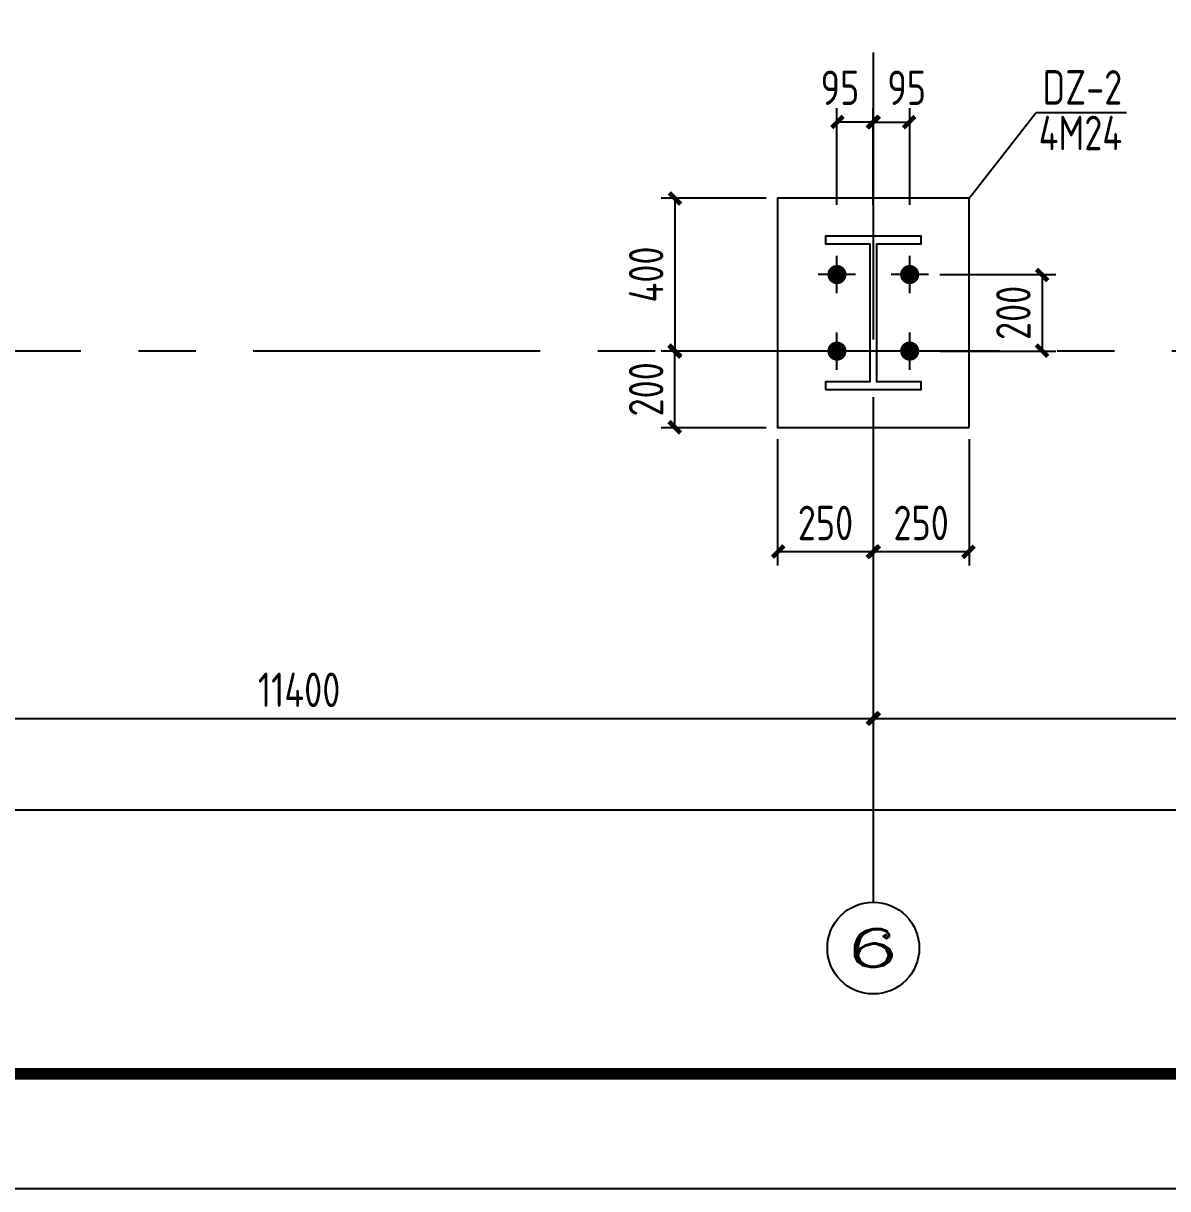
# Model space of a CAD drawing. Header units: millimetres. Extents: x 866309 to 879639, y 39442 to 44891.
# Drawn here: x 868830.3 to 868929.9, y 39446.9 to 39548.4 of the extents above; entities that cross this region are included whole.
import ezdxf
from ezdxf.enums import TextEntityAlignment as Align

# ---------------------------------------------------------------- set-up
doc = ezdxf.new("R2010")
doc.units = ezdxf.units.MM
doc.header["$LTSCALE"] = 1000
doc.header["$MEASUREMENT"] = 0
doc.linetypes.add('CENTER', pattern=[2, 1.25, -0.25, 0.25, -0.25])
doc.linetypes.add('DOTE', pattern=[2.42, 2, -0.2, 0.02, -0.2])
for name, color, linetype in [('AXIS', 3, 'Continuous'), ('AXIS_TEXT', 7, 'Continuous'), ('DIM', 7, 'Continuous'), ('DOTE', 1, 'DOTE'), ('M_Prof', 2, 'Continuous'), ('柱集中标注', 2, 'Continuous'), ('标注', 7, 'Continuous'), ('檩条', 34, 'Continuous')]:
    doc.layers.add(name, color=color, linetype=linetype)
doc.styles.add('_TCH_AXIS', font='COMPLEX', dxfattribs={"bigfont": 'GBCBIG'})
doc.styles.add('COMPLEX', font='COMPLEX')
doc.styles.add('GBHZ', font='gbenor.shx', dxfattribs={"width": 0.9, "bigfont": 'gbcbig.shx'})
doc.dimstyles.new('Y100', dxfattribs={"dimscale": 0, "dimtxt": 3, "dimasz": 0.01, "dimexe": 1.2, "dimexo": 2, "dimgap": 1, "dimtad": 1, "dimdec": 0, "dimlfac": 100, "dimzin": 0, "dimdsep": 46, "dimtxsty": 'GBHZ', "dimblk": 'DX', "dimcen": 0.09, "dimdle": 1, "dimclrd": 7, "dimclre": 7, "dimclrt": 7, "dimadec": 0, "dimazin": 0, "dimtfac": 1, "dimtdec": 0, "dimtix": 1, "dimtmove": 2, "dimatfit": 3, "dimldrblk": 'DX', "dimfxl": 0, "dimtolj": 1, "dimtzin": 0, "dimarcsym": 0})
doc.dimstyles.new('Y30', dxfattribs={"dimscale": 0, "dimtxt": 3, "dimasz": 0.01, "dimexe": 1.2, "dimexo": 1, "dimgap": 1, "dimtad": 1, "dimdec": 0, "dimlfac": 30, "dimzin": 0, "dimdsep": 46, "dimtxsty": 'GBHZ', "dimblk1": 'DX', "dimblk2": 'DX', "dimsah": 1, "dimcen": 0.09, "dimdle": 1, "dimadec": 0, "dimazin": 0, "dimtfac": 1, "dimtdec": 0, "dimtix": 1, "dimtmove": 2, "dimatfit": 3, "dimldrblk": 'DX', "dimfxl": 0, "dimtolj": 1, "dimtzin": 0, "dimarcsym": 0})

# ---------------------------------------------------------------- blocks, each defined once
blk = doc.blocks.new('_AXISO')
blk.add_circle((0, 0), 0.5)
at = {"layer": 'AXIS_TEXT', "style": 'COMPLEX', "width": 1.041667}
blk.add_attdef('A', text='', height=0.56, dxfattribs=at).set_placement((-0.25, -0.28), (0.25, -0.28), align=Align.FIT)
blk = doc.blocks.new('DX')
at = {"color": 0, "linetype": 'ByBlock', "const_width": 40}
blk.add_lwpolyline([(-54, -51), (46, 49)], dxfattribs=at)
blk = doc.blocks.new('*D1307')
at = {"layer": 'Defpoints', "color": 0, "transparency": 16777216}
for p in [(868804.28, 39503.89), (868904.28, 39503.89), (868904.28, 39487.89)]:
    blk.add_point(p, dxfattribs=at)
at = {"layer": 'dim', "color": 7, "lineweight": -2, "transparency": 16777216}
for p, q in [((868804.28, 39501.89), (868804.28, 39486.69)), ((868904.28, 39501.89), (868904.28, 39486.69)), ((868804.29, 39487.89), (868904.27, 39487.89))]:
    blk.add_line(p, q, dxfattribs=at)
at = {"layer": 'dim', "color": 7, "lineweight": -2, "transparency": 16777216, "xscale": 0.01, "yscale": 0.01, "zscale": 0.01, "rotation": 180}
blk.add_blockref('DX', (868804.28, 39487.89), dxfattribs=at)
at = {"layer": 'dim', "color": 7, "lineweight": -2, "transparency": 16777216, "xscale": 0.01, "yscale": 0.01, "zscale": 0.01}
blk.add_blockref('DX', (868904.28, 39487.89), dxfattribs=at)
at = {"layer": 'dim', "color": 7, "transparency": 16777216, "insert": (868854.28, 39490.39), "char_height": 3, "attachment_point": 5, "style": 'GBHZ'}
blk.add_mtext('\\A1;11400', dxfattribs=at)
blk = doc.blocks.new('*D1308')
at = {"layer": 'Defpoints', "color": 0, "transparency": 16777216}
for p in [(868904.28, 39503.89), (869019.28, 39503.89), (869019.28, 39487.89)]:
    blk.add_point(p, dxfattribs=at)
at = {"layer": 'dim', "color": 7, "lineweight": -2, "transparency": 16777216}
for p, q in [((868904.28, 39501.89), (868904.28, 39486.69)), ((869019.28, 39501.89), (869019.28, 39486.69)), ((868904.29, 39487.89), (869019.27, 39487.89))]:
    blk.add_line(p, q, dxfattribs=at)
at = {"layer": 'dim', "color": 7, "lineweight": -2, "transparency": 16777216, "xscale": 0.01, "yscale": 0.01, "zscale": 0.01, "rotation": 180}
blk.add_blockref('DX', (868904.28, 39487.89), dxfattribs=at)
at = {"layer": 'dim', "color": 7, "lineweight": -2, "transparency": 16777216, "xscale": 0.01, "yscale": 0.01, "zscale": 0.01}
blk.add_blockref('DX', (869019.28, 39487.89), dxfattribs=at)
at = {"layer": 'dim', "color": 7, "transparency": 16777216, "insert": (868961.78, 39490.39), "char_height": 3, "attachment_point": 5, "style": 'GBHZ'}
blk.add_mtext('\\A1;11500', dxfattribs=at)
blk = doc.blocks.new('*D1309')
at = {"layer": 'Defpoints', "color": 0, "transparency": 16777216}
for p in [(868549.28, 39503.89), (869019.28, 39503.89), (868549.28, 39479.89)]:
    blk.add_point(p, dxfattribs=at)
at = {"layer": 'dim', "color": 7, "lineweight": -2, "transparency": 16777216}
for p, q in [((868549.28, 39501.89), (868549.28, 39478.69)), ((869019.28, 39501.89), (869019.28, 39478.69)), ((869019.27, 39479.89), (868549.29, 39479.89))]:
    blk.add_line(p, q, dxfattribs=at)
at = {"layer": 'dim', "color": 7, "lineweight": -2, "transparency": 16777216, "xscale": 0.01, "yscale": 0.01, "zscale": 0.01, "rotation": 180}
blk.add_blockref('DX', (868549.28, 39479.89), dxfattribs=at)
at = {"layer": 'dim', "color": 7, "lineweight": -2, "transparency": 16777216, "xscale": 0.01, "yscale": 0.01, "zscale": 0.01}
blk.add_blockref('DX', (869019.28, 39479.89), dxfattribs=at)
at = {"layer": 'dim', "color": 7, "transparency": 16777216, "insert": (868784.28, 39482.39), "char_height": 3, "attachment_point": 5, "style": 'GBHZ'}
blk.add_mtext('\\A1;47000', dxfattribs=at)
blk = doc.blocks.new('*D2512')
at = {"layer": 'Defpoints', "color": 0, "transparency": 16777216}
for p in [(868895.95, 39533.22), (868887, 39519.89), (868895.95, 39519.89)]:
    blk.add_point(p, dxfattribs=at)
at = {"layer": 'dim', "color": 0, "lineweight": -2, "transparency": 16777216}
for p, q in [((868894.95, 39533.22), (868885.8, 39533.22)), ((868887, 39533.21), (868887, 39519.9)), ((868894.95, 39519.89), (868885.8, 39519.89))]:
    blk.add_line(p, q, dxfattribs=at)
at = {"layer": 'dim', "color": 0, "lineweight": -2, "transparency": 16777216, "xscale": 0.01, "yscale": 0.01, "zscale": 0.01}
for p, rotation in [((868887, 39533.22), 90), ((868887, 39519.89), 270)]:
    blk.add_blockref('DX', p, dxfattribs=dict(at, rotation=rotation))
at = {"layer": 'dim', "color": 0, "transparency": 16777216, "insert": (868884.5, 39526.56), "char_height": 3, "attachment_point": 5, "rotation": 90, "style": 'GBHZ'}
blk.add_mtext('\\A1;400', dxfattribs=at)
blk = doc.blocks.new('*D2513')
at = {"layer": 'Defpoints', "color": 0, "transparency": 16777216}
for p in [(868895.95, 39513.22), (868904.28, 39513.22), (868904.28, 39502.42)]:
    blk.add_point(p, dxfattribs=at)
at = {"layer": 'dim', "color": 0, "lineweight": -2, "transparency": 16777216}
for p, q in [((868895.95, 39512.22), (868895.95, 39501.22)), ((868904.28, 39512.22), (868904.28, 39501.22)), ((868895.96, 39502.42), (868904.27, 39502.42))]:
    blk.add_line(p, q, dxfattribs=at)
at = {"layer": 'dim', "color": 0, "lineweight": -2, "transparency": 16777216, "xscale": 0.01, "yscale": 0.01, "zscale": 0.01, "rotation": 180}
blk.add_blockref('DX', (868895.95, 39502.42), dxfattribs=at)
at = {"layer": 'dim', "color": 0, "lineweight": -2, "transparency": 16777216, "xscale": 0.01, "yscale": 0.01, "zscale": 0.01}
blk.add_blockref('DX', (868904.28, 39502.42), dxfattribs=at)
at = {"layer": 'dim', "color": 0, "transparency": 16777216, "insert": (868900.12, 39504.92), "char_height": 3, "attachment_point": 5, "style": 'GBHZ'}
blk.add_mtext('\\A1;250', dxfattribs=at)
blk = doc.blocks.new('*D2514')
at = {"layer": 'Defpoints', "color": 0, "transparency": 16777216}
for p in [(868904.28, 39513.22), (868912.62, 39513.22), (868912.62, 39502.42)]:
    blk.add_point(p, dxfattribs=at)
at = {"layer": 'dim', "color": 0, "lineweight": -2, "transparency": 16777216}
for p, q in [((868904.28, 39512.22), (868904.28, 39501.22)), ((868912.62, 39512.22), (868912.62, 39501.22)), ((868904.29, 39502.42), (868912.61, 39502.42))]:
    blk.add_line(p, q, dxfattribs=at)
at = {"layer": 'dim', "color": 0, "lineweight": -2, "transparency": 16777216, "xscale": 0.01, "yscale": 0.01, "zscale": 0.01, "rotation": 180}
blk.add_blockref('DX', (868904.28, 39502.42), dxfattribs=at)
at = {"layer": 'dim', "color": 0, "lineweight": -2, "transparency": 16777216, "xscale": 0.01, "yscale": 0.01, "zscale": 0.01}
blk.add_blockref('DX', (868912.62, 39502.42), dxfattribs=at)
at = {"layer": 'dim', "color": 0, "transparency": 16777216, "insert": (868908.45, 39504.92), "char_height": 3, "attachment_point": 5, "style": 'GBHZ'}
blk.add_mtext('\\A1;250', dxfattribs=at)
blk = doc.blocks.new('*D2515')
at = {"layer": 'Defpoints', "color": 0, "transparency": 16777216}
for p in [(868901.12, 39539.84), (868901.12, 39531.63), (868904.28, 39531.63)]:
    blk.add_point(p, dxfattribs=at)
at = {"layer": 'dim', "color": 0, "lineweight": -2, "transparency": 16777216}
for p, q in [((868901.12, 39532.63), (868901.12, 39541.04)), ((868904.28, 39532.63), (868904.28, 39541.04)), ((868904.27, 39539.84), (868901.13, 39539.84))]:
    blk.add_line(p, q, dxfattribs=at)
at = {"layer": 'dim', "color": 0, "lineweight": -2, "transparency": 16777216, "xscale": 0.01, "yscale": 0.01, "zscale": 0.01, "rotation": 180}
blk.add_blockref('DX', (868901.12, 39539.84), dxfattribs=at)
at = {"layer": 'dim', "color": 0, "lineweight": -2, "transparency": 16777216, "xscale": 0.01, "yscale": 0.01, "zscale": 0.01}
blk.add_blockref('DX', (868904.28, 39539.84), dxfattribs=at)
at = {"layer": 'dim', "color": 0, "transparency": 16777216, "insert": (868901.38, 39542.83), "char_height": 3, "attachment_point": 5, "style": 'GBHZ'}
blk.add_mtext('\\A1;95', dxfattribs=at)
blk = doc.blocks.new('*D2516')
at = {"layer": 'Defpoints', "color": 0, "transparency": 16777216}
for p in [(868907.45, 39539.84), (868904.28, 39531.63), (868907.45, 39531.63)]:
    blk.add_point(p, dxfattribs=at)
at = {"layer": 'dim', "color": 0, "lineweight": -2, "transparency": 16777216}
for p, q in [((868904.28, 39532.63), (868904.28, 39541.04)), ((868907.45, 39532.63), (868907.45, 39541.04)), ((868904.29, 39539.84), (868907.44, 39539.84))]:
    blk.add_line(p, q, dxfattribs=at)
at = {"layer": 'dim', "color": 0, "lineweight": -2, "transparency": 16777216, "xscale": 0.01, "yscale": 0.01, "zscale": 0.01, "rotation": 180}
blk.add_blockref('DX', (868904.28, 39539.84), dxfattribs=at)
at = {"layer": 'dim', "color": 0, "lineweight": -2, "transparency": 16777216, "xscale": 0.01, "yscale": 0.01, "zscale": 0.01}
blk.add_blockref('DX', (868907.45, 39539.84), dxfattribs=at)
at = {"layer": 'dim', "color": 0, "transparency": 16777216, "insert": (868907.19, 39542.83), "char_height": 3, "attachment_point": 5, "style": 'GBHZ'}
blk.add_mtext('\\A1;95', dxfattribs=at)
blk = doc.blocks.new('*D2517')
at = {"layer": 'Defpoints', "color": 0, "transparency": 16777216}
for p in [(868909.07, 39526.56), (868909.07, 39519.89), (868918.98, 39519.89)]:
    blk.add_point(p, dxfattribs=at)
at = {"layer": '标注', "color": 0, "lineweight": -2, "transparency": 16777216}
for p, q in [((868910.07, 39526.56), (868920.18, 39526.56)), ((868918.98, 39526.55), (868918.98, 39519.9)), ((868910.07, 39519.89), (868920.18, 39519.89))]:
    blk.add_line(p, q, dxfattribs=at)
at = {"layer": '标注', "color": 0, "lineweight": -2, "transparency": 16777216, "xscale": 0.01, "yscale": 0.01, "zscale": 0.01}
for p, rotation in [((868918.98, 39526.56), 90), ((868918.98, 39519.89), 270)]:
    blk.add_blockref('DX', p, dxfattribs=dict(at, rotation=rotation))
at = {"layer": '标注', "color": 0, "transparency": 16777216, "insert": (868916.48, 39523.22), "char_height": 3, "attachment_point": 5, "rotation": 90, "style": 'GBHZ'}
blk.add_mtext('\\A1;200', dxfattribs=at)
blk = doc.blocks.new('*D2518')
at = {"layer": 'Defpoints', "color": 0, "transparency": 16777216}
for p in [(868887, 39519.89), (868895.95, 39519.89), (868895.95, 39513.22)]:
    blk.add_point(p, dxfattribs=at)
at = {"layer": 'dim', "color": 0, "lineweight": -2, "transparency": 16777216}
for p, q in [((868894.95, 39519.89), (868885.8, 39519.89)), ((868887, 39513.23), (868887, 39519.88)), ((868894.95, 39513.22), (868885.8, 39513.22))]:
    blk.add_line(p, q, dxfattribs=at)
at = {"layer": 'dim', "color": 0, "lineweight": -2, "transparency": 16777216, "xscale": 0.01, "yscale": 0.01, "zscale": 0.01}
for p, rotation in [((868887, 39519.89), 90), ((868887, 39513.22), 270)]:
    blk.add_blockref('DX', p, dxfattribs=dict(at, rotation=rotation))
at = {"layer": 'dim', "color": 0, "transparency": 16777216, "insert": (868884.5, 39516.56), "char_height": 3, "attachment_point": 5, "rotation": 90, "style": 'GBHZ'}
blk.add_mtext('\\A1;200', dxfattribs=at)

msp = doc.modelspace()

# ---------------------------------------------------------------- linework, layer by layer
for p, q in [((868901.116, 39524.932), (868901.116, 39528.182)), ((868907.45, 39524.932), (868907.45, 39528.182)), ((868902.741, 39526.557), (868899.491, 39526.557)), ((868909.075, 39526.557), (868905.825, 39526.557)), ((868901.116, 39518.265), (868901.116, 39521.515)), ((868907.45, 39518.265), (868907.45, 39521.515)), ((868902.741, 39519.89), (868899.491, 39519.89)), ((868909.075, 39519.89), (868905.825, 39519.89)), ((869295.005, 39446.931), (868454.005, 39446.931))]:
    msp.add_line(p, q)
at = {"color": 0, "const_width": 1}
msp.add_lwpolyline([(869285.005, 39456.931), (868479.005, 39456.931), (868479.005, 40030.931), (869285.005, 40030.931)], close=True, dxfattribs=at)
msp.add_lwpolyline([(868912.616, 39513.223), (868912.616, 39533.223), (868895.95, 39533.223), (868895.95, 39513.223)], close=True)
at = {"layer": 'AXIS', "color": 0}
msp.add_line((868904.283, 39503.89), (868904.283, 39471.89), dxfattribs=at)
at = {"layer": 'dim', "const_width": 0.833}
for points in [[(868900.7, 39526.557, 1), (868901.533, 39526.557, 1)], [(868907.033, 39526.557, 1), (868907.866, 39526.557, 1)], [(868900.7, 39519.89, 1), (868901.533, 39519.89, 1)], [(868907.033, 39519.89, 1), (868907.866, 39519.89, 1)]]:
    msp.add_lwpolyline(points, format="xyb", close=True, dxfattribs=at)
at = {"layer": 'DOTE', "linetype": 'CENTER', "ltscale": 0.02}
for p, q in [((868904.283, 39985.89), (868904.283, 39503.89)), ((869035.283, 39519.89), (868533.283, 39519.89))]:
    msp.add_line(p, q, dxfattribs=at)
at = {"layer": 'M_Prof'}
msp.add_lwpolyline([(868900.116, 39516.557), (868908.45, 39516.557), (868908.45, 39517.223), (868904.583, 39517.223), (868904.583, 39529.223), (868908.45, 39529.223), (868908.45, 39529.89), (868900.116, 39529.89), (868900.116, 39529.223), (868903.983, 39529.223), (868903.983, 39517.223), (868900.116, 39517.223)], close=True, dxfattribs=at)
at = {"layer": '檩条'}
for p in [(868912.616, 39533.223), (868926.337, 39540.643)]:
    msp.add_line(p, (868918.439, 39540.643), dxfattribs=at)

# ---------------------------------------------------------------- block references
at = {"layer": 'AXIS', "color": 0}
ref = msp.add_blockref('_AXISO', (868904.283, 39467.89), dxfattribs=dict(at, xscale=8, yscale=8, zscale=8))
ref.add_attrib('A', '6', dxfattribs={"layer": 'AXIS_TEXT', "color": 0, "height": 3.284, "style": '_TCH_AXIS', "width": 2.071429}).set_placement((868902.015, 39466.248), (868906.551, 39466.248), align=Align.FIT)

# ---------------------------------------------------------------- texts
at = {"layer": '柱集中标注', "style": 'GBHZ', "width": 0.9}
for s, p in [('DZ-2', (868919.021, 39541.364)), ('4M24', (868918.68, 39537.392))]:
    msp.add_text(s, height=3, dxfattribs=at).set_placement(p)

# ---------------------------------------------------------------- dimensions: what is measured, and where the dimension line sits
at = {"layer": 'dim'}
dim = msp.add_linear_dim(base=(868901.116, 39539.838), p1=(868904.283, 39531.632), p2=(868901.116, 39531.632), dimstyle='Y30', override={"dimscale": 1}, dxfattribs=at)
dim.commit()
dim.dimension.update_dxf_attribs({"geometry": '*D2515', "text_midpoint": (868901.378, 39542.832), "dimtype": 160})
dim = msp.add_linear_dim(base=(868907.45, 39539.838), p1=(868904.283, 39531.632), p2=(868907.45, 39531.632), angle=180, dimstyle='Y30', override={"dimscale": 1}, dxfattribs=at)
dim.commit()
dim.dimension.update_dxf_attribs({"geometry": '*D2516', "text_midpoint": (868907.188, 39542.832), "dimtype": 160})
for p1, angle, picture, middle in [((868895.95, 39533.223), 270, '*D2512', (868884.504, 39526.557)), ((868895.95, 39513.223), 90, '*D2518', (868884.504, 39516.557))]:
    dim = msp.add_linear_dim(base=(868887.004, 39519.89), p1=p1, p2=(868895.95, 39519.89), angle=angle, dimstyle='Y30', override={"dimscale": 1}, dxfattribs=at)
    dim.commit()
    dim.dimension.update_dxf_attribs({"geometry": picture, "text_midpoint": middle})
for base, p1, p2, dimstyle, picture, middle in [((868904.283, 39502.416), (868895.95, 39513.223), (868904.283, 39513.223), 'Y30', '*D2513', (868900.116, 39504.916)), ((868912.616, 39502.416), (868904.283, 39513.223), (868912.616, 39513.223), 'Y30', '*D2514', (868908.45, 39504.916)), ((868549.283, 39479.89), (869019.283, 39503.89), (868549.283, 39503.89), 'Y100', '*D1309', (868784.283, 39482.39)), ((869019.283, 39487.89), (868904.283, 39503.89), (869019.283, 39503.89), 'Y100', '*D1308', (868961.783, 39490.39))]:
    dim = msp.add_linear_dim(base=base, p1=p1, p2=p2, dimstyle=dimstyle, override={"dimscale": 1}, dxfattribs=at)
    dim.commit()
    dim.dimension.update_dxf_attribs({"geometry": picture, "text_midpoint": middle})
dim = msp.add_linear_dim(base=(868904.283, 39487.89), p1=(868804.283, 39503.89), p2=(868904.283, 39503.89), text='11400', dimstyle='Y100', override={"dimscale": 1}, dxfattribs=at)
dim.commit()
dim.dimension.update_dxf_attribs({"geometry": '*D1307', "text_midpoint": (868854.283, 39490.39)})
at = {"layer": '标注'}
dim = msp.add_linear_dim(base=(868918.977, 39519.89), p1=(868909.075, 39526.557), p2=(868909.075, 39519.89), angle=90, dimstyle='Y30', override={"dimscale": 1}, dxfattribs=at)
dim.commit()
dim.dimension.update_dxf_attribs({"geometry": '*D2517', "text_midpoint": (868916.477, 39523.223)})

doc.saveas('drawing.dxf')
